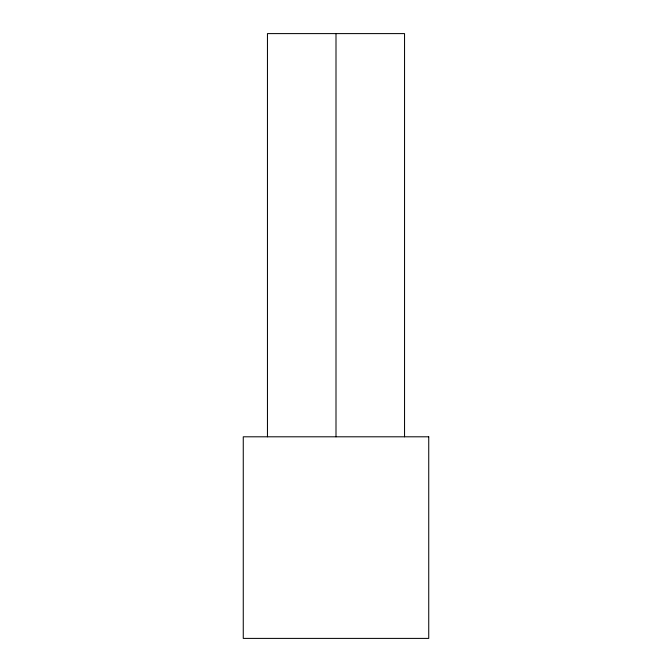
<?xml version="1.0" encoding="UTF-8"?>
<svg xmlns="http://www.w3.org/2000/svg" width="672" height="672" viewBox="0 0 672 672"><rect width="100%" height="100%" fill="white"/><g stroke="black" fill="none" stroke-linecap="round" stroke-linejoin="round"><path stroke-width="1.01" d="M404.544 436.8L404.544 33.6L267.456 33.6L267.456 436.8M336 33.6L336 436.8M428.736 436.8L243.264 436.8L243.264 638.4L428.736 638.4L428.736 436.8"/></g></svg>
